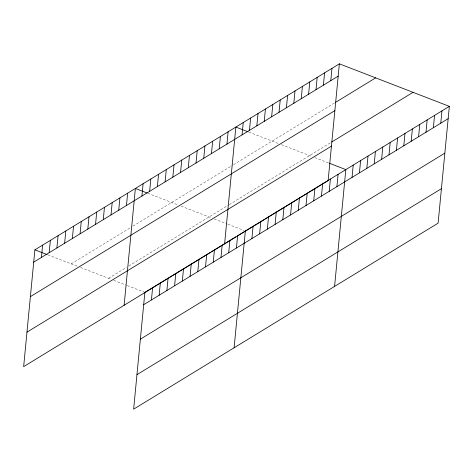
<?xml version="1.0" encoding="UTF-8"?>
<svg xmlns="http://www.w3.org/2000/svg" width="473" height="473" viewBox="0 0 473 473"><rect width="100%" height="100%" fill="white"/><g stroke="black" fill="none" stroke-linecap="round" stroke-linejoin="round"><path stroke-width="0.35" stroke-dasharray="2.37 1.77" d="M71.192 263.869L131.831 226.827M133.019 226.1L232.308 165.444M233.496 164.716L334.376 103.09M108.583 278.331L126.421 267.434M128.798 265.98L228.678 204.963M229.275 204.602L331.1 142.397M248.81 132.085L278.822 143.691M281.488 144.726L312.127 156.569M314.722 157.574L328.977 163.084M147.688 193.215L178.345 205.069M181.017 206.104L211.656 217.952M214.245 218.952L227.206 223.966M227.856 224.22L244.056 230.481M47.862 254.846L77.868 266.453M80.54 267.487L111.179 279.33M113.768 280.335L126.734 285.349M127.379 285.597L144.23 292.113"/><path stroke-width="0.71" d="M339.366 63.837L34.896 249.839L23.65 366.64L328.12 180.639L339.366 63.837L449.35 106.36L438.104 223.161L133.634 409.163L144.88 292.361L210.278 252.411M41.441 257.424L42.623 245.115M49.168 252.706L50.357 240.39M56.896 247.982L58.084 235.672M64.63 243.264L65.812 230.948M72.357 238.54L73.54 226.23M80.085 233.822L81.267 221.506M87.812 229.098L89.001 216.788M95.54 224.373L96.729 212.064M103.274 219.655L104.456 207.34M111.001 214.931L112.184 202.621M118.729 210.213L119.911 197.897M126.457 205.489L127.645 193.179M124.127 305.256L135.373 188.455L147.038 192.966M141.918 196.047L143.1 183.737M149.645 191.323L150.828 179.013M157.373 186.604L158.561 174.289M151.425 299.953L152.608 287.643M165.101 181.88L166.289 169.571M159.153 295.235L160.335 282.919M172.828 177.162L174.017 164.846M166.88 290.511L168.069 278.201M180.562 172.438L181.744 160.128M174.608 285.787L175.796 273.477M188.289 167.72L189.472 155.404M182.336 281.068L183.524 268.759M196.017 162.996L197.206 150.686M190.069 276.344L191.252 264.035M203.745 158.272L204.933 145.962M197.797 271.626L198.979 259.31M211.472 153.554L212.661 141.238M205.524 266.902L206.713 254.592M219.206 148.829L220.388 136.52M213.252 262.184L214.44 249.868M226.934 144.111L228.116 131.796M220.98 257.46L222.168 245.15M224.598 243.879L235.85 127.077L248.159 131.837M228.713 252.736L229.896 240.426M242.058 134.87L243.24 122.56M236.441 248.018L237.623 235.708L314.912 188.491L313.729 200.8M249.448 130.353L250.637 118.043M234.105 347.785L245.357 230.984M256.845 125.836L258.027 113.526M251.896 238.575L253.085 226.26M264.241 121.319L265.424 109.009M259.63 233.851L260.812 221.541M271.632 116.801L272.82 104.492M267.357 229.133L268.54 216.817M279.029 112.284L280.211 99.974M275.085 224.409L276.267 212.099M286.419 107.767L287.608 95.457M293.816 103.25L295.004 90.94M282.813 219.685L284.001 207.375M301.212 98.733L302.395 86.423M290.54 214.967L291.729 202.651M308.603 94.216L309.791 81.906M298.274 210.243L299.456 197.933M315.999 89.699L317.182 77.389M306.001 205.524L307.184 193.209M323.396 85.181L324.579 72.872M330.787 80.664L331.975 68.354M321.457 196.082L322.645 183.766M329.184 191.358L330.373 179.048M336.918 186.634L338.1 174.324M334.582 286.401L345.828 169.6L329.628 163.339M352.036 177.399L353.225 165.083M359.433 172.881L360.621 160.566M366.829 168.364L368.012 156.049M374.22 163.847L375.408 151.531M381.616 159.33L382.799 147.014M389.013 154.813L390.195 142.497M396.404 150.296L397.592 137.98M403.8 145.779L404.983 133.463M411.191 141.261L412.379 128.946M418.587 136.744L419.776 124.429M425.984 132.227L427.166 119.911M433.374 127.71L434.563 115.394M440.771 123.193L441.953 110.877M33.713 262.148L338.183 76.147M335.611 102.339L375.663 77.868M30.39 296.63L334.86 110.629M331.721 142.018L413.053 92.33M26.973 332.158L331.443 146.157M211.466 251.683L235.844 236.796M315.509 188.124L449.35 106.36M143.691 304.677L448.162 118.676M140.375 339.159L444.845 153.157M136.951 374.681L441.421 188.68M34.896 249.839L47.211 254.598"/></g></svg>
